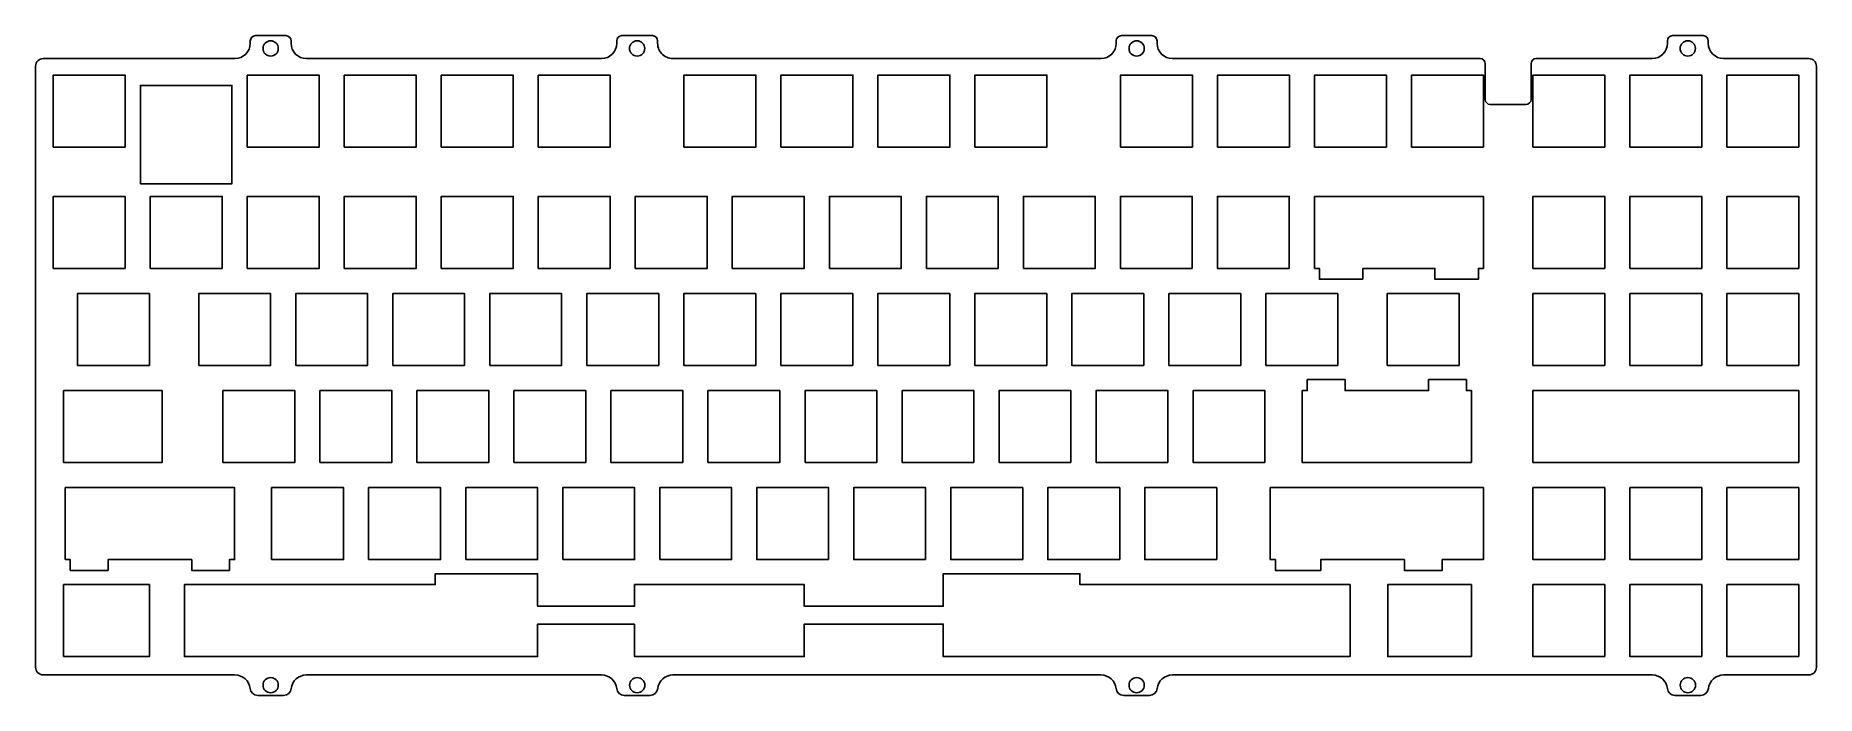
# Model space of a CAD drawing. Header units: millimetres. Extents: x 4090 to 4439, y -24 to 105.
import ezdxf

# ---------------------------------------------------------------- set-up
doc = ezdxf.new("R2010")
doc.units = ezdxf.units.MM
doc.layers.get('0').update_dxf_attribs({"linetype": 'CONTINUOUS'})

msp = doc.modelspace()

# ---------------------------------------------------------------- linework, layer by layer
for p, q in [((4133.14, 105.5), (4139.14, 105.5)), ((4205, 105.5), (4211, 105.5)), ((4302.92, 105.5), (4308.92, 105.5)), ((4410.99, 105.5), (4416.99, 105.5)), ((4132.14, 104), (4132.14, 104.5)), ((4140.14, 104.5), (4140.14, 104)), ((4204, 104), (4204, 104.5)), ((4212, 104.5), (4212, 104)), ((4301.92, 104), (4301.92, 104.5)), ((4309.92, 104.5), (4309.92, 104)), ((4409.99, 104), (4409.99, 104.5)), ((4417.99, 104.5), (4417.99, 104)), ((4090.06, -18.31), (4090.06, 99.5)), ((4091.56, 101), (4129.14, 101)), ((4143.14, 101), (4201, 101)), ((4215, 101), (4298.92, 101)), ((4312.92, 101), (4373.25, 101)), ((4374.25, 100), (4374.25, 93)), ((4383.25, 100), (4383.25, 93)), ((4384.25, 101), (4406.99, 101)), ((4420.99, 101), (4437.69, 101)), ((4439.19, 99.5), (4439.19, -18.31)), ((4375.25, 92), (4382.25, 92)), ((4129.14, -19.82), (4091.56, -19.81)), ((4201, -19.82), (4143.14, -19.82)), ((4298.92, -19.82), (4215, -19.82)), ((4406.99, -19.81), (4312.92, -19.82)), ((4437.69, -19.81), (4420.99, -19.82)), ((4133.61, -23.82), (4138.67, -23.82)), ((4205.47, -23.82), (4210.53, -23.82)), ((4303.39, -23.82), (4308.45, -23.82)), ((4411.46, -23.82), (4416.52, -23.82))]:
    msp.add_line(p, q)
for points in [[(4093.51, 83.65), (4093.51, 97.75), (4107.61, 97.75), (4107.61, 83.65)], [(4110.61, 76.47), (4110.61, 95.75), (4128.55, 95.75), (4128.55, 76.47)], [(4131.55, 83.64), (4131.55, 97.74), (4145.65, 97.74), (4145.65, 83.64)], [(4150.57, 83.64), (4150.57, 97.74), (4164.67, 97.74), (4164.67, 83.64)], [(4169.59, 83.64), (4169.59, 97.74), (4183.69, 97.74), (4183.69, 83.64)], [(4188.61, 83.64), (4188.61, 97.74), (4202.71, 97.74), (4202.71, 83.64)], [(4217.16, 83.65), (4217.16, 97.75), (4231.26, 97.75), (4231.26, 83.65)], [(4236.18, 83.65), (4236.18, 97.75), (4250.28, 97.75), (4250.28, 83.65)], [(4255.2, 83.65), (4255.2, 97.75), (4269.3, 97.75), (4269.3, 83.65)], [(4274.22, 83.65), (4274.22, 97.75), (4288.32, 97.75), (4288.32, 83.65)], [(4302.76, 83.65), (4302.76, 97.75), (4316.86, 97.75), (4316.86, 83.65)], [(4335.88, 83.65), (4321.78, 83.65), (4321.78, 97.75), (4335.88, 97.75)], [(4354.9, 83.65), (4340.8, 83.65), (4340.8, 97.75), (4354.9, 97.75)], [(4373.92, 83.65), (4359.82, 83.65), (4359.82, 97.75), (4373.92, 97.75)], [(4397.7, 83.65), (4383.6, 83.65), (4383.6, 97.75), (4397.7, 97.75)], [(4416.72, 83.65), (4402.62, 83.65), (4402.62, 97.75), (4416.72, 97.75)], [(4435.74, 83.65), (4421.64, 83.65), (4421.64, 97.75), (4435.74, 97.75)], [(4093.51, 59.87), (4093.51, 73.97), (4107.61, 73.97), (4107.61, 59.87)], [(4112.53, 59.87), (4112.53, 73.97), (4126.63, 73.97), (4126.63, 59.87)], [(4131.55, 59.87), (4131.55, 73.97), (4145.65, 73.97), (4145.65, 59.87)], [(4150.57, 59.87), (4150.57, 73.97), (4164.67, 73.97), (4164.67, 59.87)], [(4169.59, 59.87), (4169.59, 73.97), (4183.69, 73.97), (4183.69, 59.87)], [(4188.61, 59.87), (4188.61, 73.97), (4202.71, 73.97), (4202.71, 59.87)], [(4207.63, 59.87), (4207.63, 73.97), (4221.73, 73.97), (4221.73, 59.87)], [(4226.65, 59.87), (4226.65, 73.97), (4240.75, 73.97), (4240.75, 59.87)], [(4245.67, 59.87), (4245.67, 73.97), (4259.77, 73.97), (4259.77, 59.87)], [(4264.69, 59.87), (4264.69, 73.97), (4278.79, 73.97), (4278.79, 59.87)], [(4283.71, 59.87), (4283.71, 73.97), (4297.81, 73.97), (4297.81, 59.87)], [(4316.83, 59.87), (4302.73, 59.87), (4302.73, 73.97), (4316.83, 73.97)], [(4335.85, 59.87), (4321.75, 59.87), (4321.75, 73.97), (4335.85, 73.97)], [(4350.29, 57.73), (4341.74, 57.73), (4341.74, 59.87), (4340.8, 59.87), (4340.8, 73.97), (4373.92, 73.97), (4373.92, 59.87), (4372.94, 59.87), (4372.94, 57.73), (4364.39, 57.73), (4364.39, 59.87), (4350.29, 59.87)], [(4397.7, 59.87), (4383.6, 59.87), (4383.6, 73.97), (4397.7, 73.97)], [(4416.72, 59.87), (4402.62, 59.87), (4402.62, 73.97), (4416.72, 73.97)], [(4435.74, 59.87), (4421.64, 59.87), (4421.64, 73.97), (4435.74, 73.97)], [(4098.26, 40.85), (4098.26, 54.95), (4112.36, 54.95), (4112.36, 40.85)], [(4122.03, 40.85), (4122.03, 54.95), (4136.13, 54.95), (4136.13, 40.85)], [(4141.05, 40.85), (4141.05, 54.95), (4155.15, 54.95), (4155.15, 40.85)], [(4160.07, 40.85), (4160.07, 54.95), (4174.17, 54.95), (4174.17, 40.85)], [(4179.09, 40.85), (4179.09, 54.95), (4193.19, 54.95), (4193.19, 40.85)], [(4198.11, 40.85), (4198.11, 54.95), (4212.21, 54.95), (4212.21, 40.85)], [(4217.13, 40.85), (4217.13, 54.95), (4231.23, 54.95), (4231.23, 40.85)], [(4236.15, 40.85), (4236.15, 54.95), (4250.25, 54.95), (4250.25, 40.85)], [(4255.17, 40.85), (4255.17, 54.95), (4269.27, 54.95), (4269.27, 40.85)], [(4288.29, 40.85), (4274.19, 40.85), (4274.19, 54.95), (4288.29, 54.95)], [(4307.31, 40.85), (4293.21, 40.85), (4293.21, 54.95), (4307.31, 54.95)], [(4326.33, 40.85), (4312.23, 40.85), (4312.23, 54.95), (4326.33, 54.95)], [(4345.35, 40.85), (4331.25, 40.85), (4331.25, 54.95), (4345.35, 54.95)], [(4369.14, 40.85), (4355.04, 40.85), (4355.04, 54.95), (4369.14, 54.95)], [(4397.7, 40.85), (4383.6, 40.85), (4383.6, 54.95), (4397.7, 54.95)], [(4416.72, 40.85), (4402.62, 40.85), (4402.62, 54.95), (4416.72, 54.95)], [(4435.74, 40.85), (4421.64, 40.85), (4421.64, 54.95), (4435.74, 54.95)], [(4095.55, 21.83), (4095.55, 35.93), (4114.89, 35.93), (4114.89, 21.83)], [(4126.78, 21.83), (4126.78, 35.93), (4140.88, 35.93), (4140.88, 21.83)], [(4145.8, 21.83), (4145.8, 35.93), (4159.9, 35.93), (4159.9, 21.83)], [(4164.82, 21.83), (4164.82, 35.93), (4178.92, 35.93), (4178.92, 21.83)], [(4183.84, 21.83), (4183.84, 35.93), (4197.94, 35.93), (4197.94, 21.83)], [(4202.86, 21.83), (4202.86, 35.93), (4216.96, 35.93), (4216.96, 21.83)], [(4221.88, 21.83), (4221.88, 35.93), (4235.98, 35.93), (4235.98, 21.83)], [(4240.9, 21.83), (4240.9, 35.93), (4255, 35.93), (4255, 21.83)], [(4274.02, 21.83), (4259.92, 21.83), (4259.92, 35.93), (4274.02, 35.93)], [(4293.04, 21.83), (4278.94, 21.83), (4278.94, 35.93), (4293.04, 35.93)], [(4312.06, 21.83), (4297.96, 21.83), (4297.96, 35.93), (4312.06, 35.93)], [(4331.08, 21.83), (4316.98, 21.83), (4316.98, 35.93), (4331.08, 35.93)], [(4371.57, 21.83), (4338.37, 21.83), (4338.37, 35.93), (4339.37, 35.93), (4339.37, 38.07), (4346.77, 38.07), (4346.77, 35.93), (4363.17, 35.93), (4363.17, 38.07), (4370.57, 38.07), (4370.57, 35.93), (4371.57, 35.93)], [(4435.74, 21.83), (4383.6, 21.83), (4383.6, 35.93), (4435.74, 35.93)], [(4095.86, 2.81), (4095.86, 16.91), (4129.06, 16.91), (4129.06, 2.81), (4128.06, 2.81), (4128.06, 0.67), (4120.66, 0.67), (4120.66, 2.81), (4104.26, 2.81), (4104.26, 0.67), (4096.86, 0.67), (4096.86, 2.81)], [(4136.33, 2.81), (4136.33, 16.91), (4150.43, 16.91), (4150.43, 2.81)], [(4155.35, 2.81), (4155.35, 16.91), (4169.45, 16.91), (4169.45, 2.81)], [(4174.37, 2.81), (4174.37, 16.91), (4188.47, 16.91), (4188.47, 2.81)], [(4193.39, 2.81), (4193.39, 16.91), (4207.49, 16.91), (4207.49, 2.81)], [(4212.41, 2.81), (4212.41, 16.91), (4226.51, 16.91), (4226.51, 2.81)], [(4245.53, 2.81), (4231.43, 2.81), (4231.43, 16.91), (4245.53, 16.91)], [(4264.55, 2.81), (4250.45, 2.81), (4250.45, 16.91), (4264.55, 16.91)], [(4283.58, 2.81), (4269.48, 2.81), (4269.48, 16.91), (4283.58, 16.91)], [(4302.6, 2.81), (4288.5, 2.81), (4288.5, 16.91), (4302.6, 16.91)], [(4321.62, 2.81), (4307.52, 2.81), (4307.52, 16.91), (4321.62, 16.91)], [(4342.02, 0.67), (4333.12, 0.67), (4333.12, 2.81), (4332.12, 2.81), (4332.12, 16.91), (4373.92, 16.91), (4373.92, 2.81), (4365.82, 2.81), (4365.82, 0.67), (4358.42, 0.67), (4358.42, 2.81), (4342.02, 2.81)], [(4397.7, 2.81), (4383.6, 2.81), (4383.6, 16.91), (4397.7, 16.91)], [(4416.72, 2.81), (4402.62, 2.81), (4402.62, 16.91), (4416.72, 16.91)], [(4435.74, 2.81), (4421.64, 2.81), (4421.64, 16.91), (4435.74, 16.91)], [(4207.49, -9.84), (4188.47, -9.84), (4188.47, -16.22), (4168.39, -16.22), (4119.22, -16.22), (4119.22, -2.11), (4168.39, -2.11), (4168.39, 0.03), (4188.47, 0.03), (4188.47, -6.34), (4207.49, -6.34), (4207.49, -2.11), (4240.76, -2.11), (4240.76, -6.34), (4268.01, -6.34), (4268.01, 0.03), (4275.51, 0.03), (4287.41, 0.03), (4294.81, 0.03), (4294.81, -2.11), (4326.35, -2.11), (4347.75, -2.11), (4347.75, -16.22), (4326.35, -16.22), (4286.41, -16.22), (4275.51, -16.22), (4268.01, -16.22), (4268.01, -9.84), (4240.76, -9.84), (4240.76, -16.22), (4207.49, -16.22)], [(4095.55, -16.22), (4095.55, -2.11), (4112.36, -2.11), (4112.36, -16.22)], [(4371.55, -16.22), (4355.15, -16.22), (4355.15, -2.11), (4371.55, -2.11)], [(4397.7, -16.21), (4383.6, -16.21), (4383.6, -2.11), (4397.7, -2.11)], [(4416.72, -16.21), (4402.62, -16.21), (4402.62, -2.11), (4416.72, -2.11)], [(4435.74, -16.21), (4421.64, -16.21), (4421.64, -2.11), (4435.74, -2.11)]]:
    msp.add_lwpolyline(points, close=True)
for centre in [(4136.14, 102.99), (4207.99, 102.99), (4305.92, 102.99), (4413.98, 102.99), (4136.14, -21.82), (4208, -21.82), (4305.92, -21.82), (4413.99, -21.82)]:
    msp.add_circle(centre, 1.5)
for centre, radius, start, end in [((4133.14, 104.5), 1, 90, 180), ((4139.14, 104.5), 1, 0, 90), ((4205, 104.5), 1, 90, 180), ((4211, 104.5), 1, 0, 90), ((4302.92, 104.5), 1, 90, 180), ((4308.92, 104.5), 1, 0, 90), ((4410.99, 104.5), 1, 90, 180), ((4416.99, 104.5), 1, 0, 90), ((4129.14, 104), 3, -90, 0), ((4143.14, 104), 3, 180, 270), ((4201, 104), 3, -90, 0), ((4215, 104), 3, 180, 275.9363), ((4298.92, 104), 3, -90, 0), ((4312.92, 104), 3, 180, 270), ((4406.99, 104), 3, -90, 0), ((4420.99, 104), 3, 180, 270), ((4091.56, 99.5), 1.5, 90, 180), ((4373.25, 100), 1, 0, 90), ((4384.25, 100), 1, 90, 180), ((4437.69, 99.5), 1.5, 0, 90), ((4375.25, 93), 1, 180, 270), ((4382.25, 93), 1, -90, 0), ((4091.56, -18.31), 1.5, 180, 270), ((4129.14, -22.82), 3, 6.3794, 90), ((4143.14, -22.82), 3, 90, 173.6206), ((4201, -22.82), 3, 6.3794, 90), ((4215, -22.82), 3, 90, 173.6206), ((4298.92, -22.82), 3, 6.3794, 90), ((4312.92, -22.82), 3, 90, 173.6206), ((4406.99, -22.82), 3, 6.3794, 90), ((4420.99, -22.82), 3, 90, 173.6206), ((4437.69, -18.31), 1.5, 270, 360), ((4133.61, -22.32), 1.5, 186.3794, 270), ((4138.67, -22.32), 1.5, 270, 353.6206), ((4205.47, -22.32), 1.5, 186.3794, 270), ((4210.53, -22.32), 1.5, 270, 353.6206), ((4303.39, -22.32), 1.5, 186.3794, 270), ((4308.45, -22.32), 1.5, 270, 353.6206), ((4411.46, -22.32), 1.5, 186.3794, 270), ((4416.52, -22.32), 1.5, 270, 353.6206)]:
    msp.add_arc(centre, radius, start, end)

doc.saveas('drawing.dxf')
